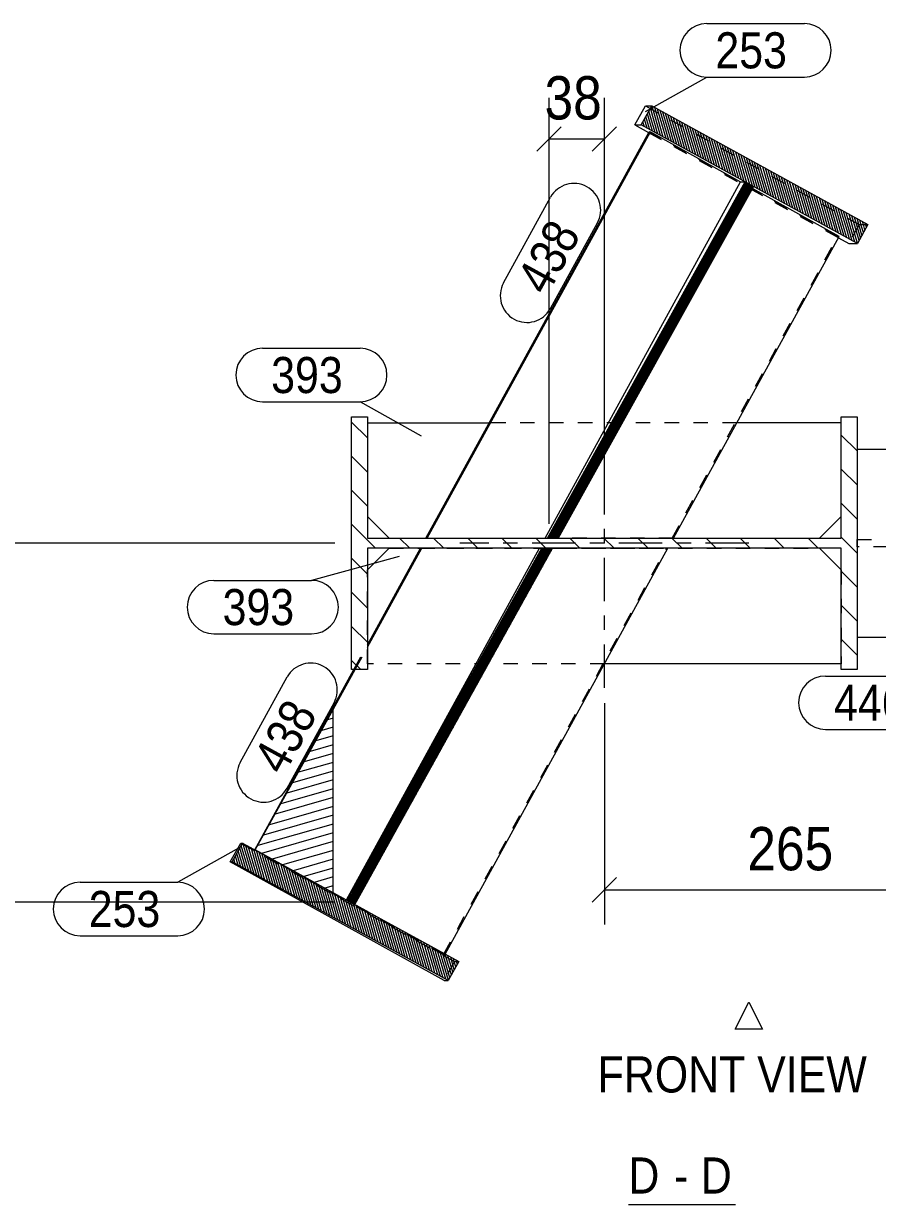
# Model space of a CAD drawing. Header units: millimetres. Extents: x 2 to 825, y 1 to 579.
# Drawn here: x 489.4 to 548.5, y 400.1 to 481.9 of the extents above; entities that cross this region are included whole.
import ezdxf

# ---------------------------------------------------------------- set-up
doc = ezdxf.new("R2010")
doc.units = ezdxf.units.MM
for name, pattern in [('XKITLINE00', [0]), ('XKITLINE01', [4, 1, -1, 1, -1]), ('XKITLINE03', [6, 3, -1, 1, -1])]:
    doc.linetypes.add(name, pattern=pattern)
for name, color, linetype, lineweight in [('Dimensions', 7, 'Continuous', 0), ('OtherObjectType', 7, 'Continuous', 0), ('Part', 2, 'Continuous', 0), ('PartMark', 7, 'Continuous', 0)]:
    doc.layers.add(name, color=color, linetype=linetype, lineweight=lineweight)
doc.styles.add('ARIAL', font='ARIAL.TTF')

# ---------------------------------------------------------------- blocks, each defined once
blk = doc.blocks.new('*A4')
at = {"layer": 'Part', "color": 7, "linetype": 'XKITLINE00', "lineweight": 0}
for p, q in [((513.161, 453.171), (512.061, 454.271)), ((547.061, 454.63), (547.061, 454.63)), ((547.061, 454.63), (547.061, 454.63)), ((547.061, 452.273), (545.961, 453.373)), ((513.161, 450.813), (512.061, 451.913)), ((547.061, 449.916), (545.961, 451.016)), ((513.161, 448.456), (512.061, 449.556)), ((547.061, 447.558), (545.961, 448.658)), ((513.729, 445.53), (512.061, 447.199)), ((516.087, 445.53), (515.387, 446.23)), ((518.444, 445.53), (517.744, 446.23)), ((520.801, 445.53), (520.101, 446.23)), ((523.159, 445.53), (522.459, 446.23)), ((525.516, 445.53), (524.816, 446.23)), ((527.873, 445.53), (527.173, 446.23)), ((530.231, 445.53), (529.531, 446.23)), ((532.588, 445.53), (531.888, 446.23)), ((534.945, 445.53), (534.245, 446.23)), ((537.303, 445.53), (536.603, 446.23)), ((539.66, 445.53), (538.96, 446.23)), ((542.017, 445.53), (541.317, 446.23)), ((544.375, 445.53), (543.675, 446.23)), ((547.061, 445.201), (545.961, 446.301)), ((513.161, 443.741), (512.061, 444.841)), ((547.061, 442.844), (545.961, 443.944)), ((513.161, 441.384), (512.061, 442.484)), ((547.061, 440.486), (545.961, 441.586)), ((513.161, 439.027), (512.061, 440.127)), ((547.061, 438.129), (545.961, 439.229)), ((512.7, 437.13), (512.061, 437.769))]:
    blk.add_line(p, q, dxfattribs=at)
blk = doc.blocks.new('*A5')
at = {"layer": 'Part', "color": 7, "linetype": 'XKITLINE00', "lineweight": 0}
for p, q in [((525.637, 444.915), (524.749, 444.661)), ((525.679, 444.992), (524.792, 444.738)), ((525.722, 445.069), (524.834, 444.815)), ((525.765, 445.146), (524.877, 444.892)), ((525.807, 445.223), (524.92, 444.969)), ((525.85, 445.3), (524.962, 445.046)), ((525.893, 445.377), (525.005, 445.122)), ((525.935, 445.453), (525.048, 445.199)), ((525.978, 445.53), (525.09, 445.276)), ((525.752, 445.53), (525.133, 445.353)), ((525.526, 445.53), (525.176, 445.43)), ((525.3, 445.53), (525.257, 445.518)), ((525.167, 444.069), (524.28, 443.815)), ((525.21, 444.146), (524.322, 443.892)), ((525.253, 444.223), (524.365, 443.969)), ((525.295, 444.3), (524.408, 444.046)), ((525.338, 444.377), (524.45, 444.123)), ((525.381, 444.454), (524.493, 444.2)), ((525.423, 444.531), (524.536, 444.277)), ((525.466, 444.608), (524.578, 444.354)), ((525.509, 444.685), (524.621, 444.431)), ((525.551, 444.761), (524.664, 444.507)), ((525.594, 444.838), (524.706, 444.584)), ((524.698, 443.224), (523.81, 442.97)), ((524.741, 443.301), (523.853, 443.047)), ((524.783, 443.378), (523.896, 443.123)), ((524.826, 443.454), (523.938, 443.2)), ((524.869, 443.531), (523.981, 443.277)), ((524.911, 443.608), (524.024, 443.354)), ((524.954, 443.685), (524.066, 443.431)), ((524.997, 443.762), (524.109, 443.508)), ((525.039, 443.839), (524.152, 443.585)), ((525.082, 443.916), (524.194, 443.662)), ((525.125, 443.993), (524.237, 443.739)), ((524.271, 442.455), (523.384, 442.201)), ((524.314, 442.532), (523.427, 442.278)), ((524.357, 442.609), (523.469, 442.355)), ((524.399, 442.686), (523.512, 442.431)), ((524.442, 442.762), (523.555, 442.508)), ((524.485, 442.839), (523.597, 442.585)), ((524.527, 442.916), (523.64, 442.662)), ((524.57, 442.993), (523.683, 442.739)), ((524.613, 443.07), (523.725, 442.816)), ((524.655, 443.147), (523.768, 442.893)), ((523.802, 441.609), (522.915, 441.355)), ((523.845, 441.686), (522.957, 441.432)), ((523.887, 441.763), (523, 441.509)), ((523.93, 441.84), (523.043, 441.586)), ((523.973, 441.917), (523.085, 441.663)), ((524.015, 441.994), (523.128, 441.74)), ((524.058, 442.07), (523.171, 441.816)), ((524.101, 442.147), (523.213, 441.893)), ((524.143, 442.224), (523.256, 441.97)), ((524.186, 442.301), (523.299, 442.047)), ((524.229, 442.378), (523.341, 442.124)), ((523.333, 440.763), (522.445, 440.509)), ((523.375, 440.84), (522.488, 440.586)), ((523.418, 440.917), (522.531, 440.663)), ((523.461, 440.994), (522.573, 440.74)), ((523.503, 441.071), (522.616, 440.817)), ((523.546, 441.148), (522.659, 440.894)), ((523.589, 441.225), (522.701, 440.971)), ((523.631, 441.302), (522.744, 441.048)), ((523.674, 441.378), (522.787, 441.124)), ((523.717, 441.455), (522.829, 441.201)), ((523.759, 441.532), (522.872, 441.278)), ((522.906, 439.995), (522.019, 439.74)), ((522.949, 440.071), (522.061, 439.817)), ((522.991, 440.148), (522.104, 439.894)), ((523.034, 440.225), (522.147, 439.971)), ((523.077, 440.302), (522.189, 440.048)), ((523.119, 440.379), (522.232, 440.125)), ((523.162, 440.456), (522.275, 440.202)), ((523.205, 440.533), (522.317, 440.279)), ((523.247, 440.61), (522.36, 440.356)), ((523.29, 440.687), (522.403, 440.432)), ((522.437, 439.149), (521.549, 438.895)), ((522.48, 439.226), (521.592, 438.972)), ((522.522, 439.303), (521.635, 439.049)), ((522.565, 439.379), (521.677, 439.125)), ((522.607, 439.456), (521.72, 439.202)), ((522.65, 439.533), (521.763, 439.279)), ((522.693, 439.61), (521.805, 439.356)), ((522.735, 439.687), (521.848, 439.433)), ((522.778, 439.764), (521.891, 439.51)), ((522.821, 439.841), (521.933, 439.587)), ((522.863, 439.918), (521.976, 439.664)), ((522.01, 438.38), (521.123, 438.126)), ((522.053, 438.457), (521.165, 438.203)), ((522.096, 438.534), (521.208, 438.28)), ((522.138, 438.611), (521.251, 438.357)), ((522.181, 438.687), (521.293, 438.433)), ((522.224, 438.764), (521.336, 438.51)), ((522.266, 438.841), (521.379, 438.587)), ((522.309, 438.918), (521.421, 438.664)), ((522.352, 438.995), (521.464, 438.741)), ((522.394, 439.072), (521.507, 438.818)), ((521.541, 437.534), (520.653, 437.28)), ((521.584, 437.611), (520.696, 437.357)), ((521.626, 437.688), (520.739, 437.434)), ((521.669, 437.765), (520.781, 437.511)), ((521.712, 437.842), (520.824, 437.588)), ((521.754, 437.919), (520.867, 437.665)), ((521.797, 437.996), (520.909, 437.741)), ((521.84, 438.072), (520.952, 437.818)), ((521.882, 438.149), (520.995, 437.895)), ((521.925, 438.226), (521.037, 437.972)), ((521.968, 438.303), (521.08, 438.049)), ((521.072, 436.688), (520.184, 436.434)), ((521.114, 436.765), (520.227, 436.511)), ((521.157, 436.842), (520.269, 436.588)), ((521.2, 436.919), (520.312, 436.665)), ((521.242, 436.996), (520.355, 436.742)), ((521.285, 437.073), (520.397, 436.819)), ((521.328, 437.15), (520.44, 436.896)), ((521.37, 437.227), (520.483, 436.973)), ((521.413, 437.304), (520.525, 437.049)), ((521.456, 437.38), (520.568, 437.126)), ((521.498, 437.457), (520.611, 437.203)), ((520.645, 435.92), (519.758, 435.666)), ((520.688, 435.996), (519.8, 435.742)), ((520.73, 436.073), (519.843, 435.819)), ((520.773, 436.15), (519.885, 435.896)), ((520.816, 436.227), (519.928, 435.973)), ((520.858, 436.304), (519.971, 436.05)), ((520.901, 436.381), (520.013, 436.127)), ((520.944, 436.458), (520.056, 436.204)), ((520.986, 436.535), (520.099, 436.281)), ((521.029, 436.612), (520.141, 436.358)), ((520.176, 435.074), (519.288, 434.82)), ((520.218, 435.151), (519.331, 434.897)), ((520.261, 435.228), (519.374, 434.974)), ((520.304, 435.305), (519.416, 435.05)), ((520.346, 435.381), (519.459, 435.127)), ((520.389, 435.458), (519.502, 435.204)), ((520.432, 435.535), (519.544, 435.281)), ((520.474, 435.612), (519.587, 435.358)), ((520.517, 435.689), (519.63, 435.435)), ((520.56, 435.766), (519.672, 435.512)), ((520.602, 435.843), (519.715, 435.589)), ((519.706, 434.228), (518.819, 433.974)), ((519.749, 434.305), (518.862, 434.051)), ((519.792, 434.382), (518.904, 434.128)), ((519.834, 434.459), (518.947, 434.205)), ((519.877, 434.536), (518.99, 434.282)), ((519.92, 434.613), (519.032, 434.358)), ((519.962, 434.689), (519.075, 434.435)), ((520.005, 434.766), (519.118, 434.512)), ((520.048, 434.843), (519.16, 434.589)), ((520.09, 434.92), (519.203, 434.666)), ((520.133, 434.997), (519.246, 434.743)), ((510.798, 433.759), (510.395, 433.644)), ((519.28, 433.459), (518.392, 433.205)), ((519.322, 433.536), (518.435, 433.282)), ((519.365, 433.613), (518.478, 433.359)), ((519.408, 433.69), (518.52, 433.436)), ((519.45, 433.767), (518.563, 433.513)), ((519.493, 433.844), (518.606, 433.59)), ((519.536, 433.921), (518.648, 433.667)), ((519.578, 433.997), (518.691, 433.743)), ((519.621, 434.074), (518.734, 433.82)), ((519.664, 434.151), (518.776, 433.897)), ((510.798, 433.149), (509.993, 432.918)), ((518.81, 432.614), (517.923, 432.359)), ((518.853, 432.69), (517.966, 432.436)), ((518.896, 432.767), (518.008, 432.513)), ((518.938, 432.844), (518.051, 432.59)), ((518.981, 432.921), (518.094, 432.667)), ((519.024, 432.998), (518.136, 432.744)), ((519.066, 433.075), (518.179, 432.821)), ((519.109, 433.152), (518.222, 432.898)), ((519.152, 433.229), (518.264, 432.975)), ((519.194, 433.306), (518.307, 433.051)), ((519.237, 433.382), (518.35, 433.128)), ((510.798, 431.928), (509.188, 431.467)), ((510.798, 432.538), (509.59, 432.193)), ((518.341, 431.768), (517.454, 431.514)), ((518.384, 431.845), (517.496, 431.591)), ((518.427, 431.922), (517.539, 431.668)), ((518.469, 431.998), (517.582, 431.744)), ((518.512, 432.075), (517.624, 431.821)), ((518.555, 432.152), (517.667, 431.898)), ((518.597, 432.229), (517.71, 431.975)), ((518.64, 432.306), (517.752, 432.052)), ((518.682, 432.383), (517.795, 432.129)), ((518.725, 432.46), (517.838, 432.206)), ((518.768, 432.537), (517.88, 432.283)), ((510.798, 431.318), (508.785, 430.742)), ((517.915, 430.999), (517.027, 430.745)), ((517.957, 431.076), (517.07, 430.822)), ((518, 431.153), (517.112, 430.899)), ((518.043, 431.23), (517.155, 430.976)), ((518.085, 431.306), (517.198, 431.052)), ((518.128, 431.383), (517.24, 431.129)), ((518.171, 431.46), (517.283, 431.206)), ((518.213, 431.537), (517.326, 431.283)), ((518.256, 431.614), (517.368, 431.36)), ((518.299, 431.691), (517.411, 431.437)), ((510.798, 430.708), (508.382, 430.017)), ((517.445, 430.153), (516.558, 429.899)), ((517.488, 430.23), (516.6, 429.976)), ((517.531, 430.307), (516.643, 430.053)), ((517.573, 430.384), (516.686, 430.13)), ((517.616, 430.461), (516.728, 430.207)), ((517.659, 430.538), (516.771, 430.284)), ((517.701, 430.615), (516.814, 430.36)), ((517.744, 430.691), (516.856, 430.437)), ((517.787, 430.768), (516.899, 430.514)), ((517.829, 430.845), (516.942, 430.591)), ((517.872, 430.922), (516.984, 430.668)), ((510.798, 429.488), (507.577, 428.566)), ((510.798, 430.098), (507.98, 429.291)), ((517.019, 429.384), (516.131, 429.13)), ((517.061, 429.461), (516.174, 429.207)), ((517.104, 429.538), (516.216, 429.284)), ((517.147, 429.615), (516.259, 429.361)), ((517.189, 429.692), (516.302, 429.438)), ((517.232, 429.769), (516.344, 429.515)), ((517.275, 429.846), (516.387, 429.592)), ((517.317, 429.923), (516.43, 429.668)), ((517.36, 429.999), (516.472, 429.745)), ((517.403, 430.076), (516.515, 429.822)), ((510.798, 428.877), (507.175, 427.84)), ((516.549, 428.539), (515.662, 428.285)), ((516.592, 428.615), (515.705, 428.361)), ((516.635, 428.692), (515.747, 428.438)), ((516.677, 428.769), (515.79, 428.515)), ((516.72, 428.846), (515.833, 428.592)), ((516.763, 428.923), (515.875, 428.669)), ((516.805, 429), (515.918, 428.746)), ((516.848, 429.077), (515.96, 428.823)), ((516.891, 429.154), (516.003, 428.9)), ((516.933, 429.231), (516.046, 428.977)), ((516.976, 429.307), (516.088, 429.053)), ((510.798, 428.267), (506.772, 427.115)), ((516.08, 427.693), (515.193, 427.439)), ((516.123, 427.77), (515.235, 427.516)), ((516.165, 427.847), (515.278, 427.593)), ((516.208, 427.924), (515.321, 427.669)), ((516.251, 428), (515.363, 427.746)), ((516.293, 428.077), (515.406, 427.823)), ((516.336, 428.154), (515.449, 427.9)), ((516.379, 428.231), (515.491, 427.977)), ((516.421, 428.308), (515.534, 428.054)), ((516.464, 428.385), (515.577, 428.131)), ((516.507, 428.462), (515.619, 428.208)), ((510.798, 427.047), (505.967, 425.664)), ((510.798, 427.657), (506.37, 426.389)), ((515.653, 426.924), (514.766, 426.67)), ((515.696, 427.001), (514.809, 426.747)), ((515.739, 427.078), (514.851, 426.824)), ((515.781, 427.155), (514.894, 426.901)), ((515.824, 427.232), (514.937, 426.977)), ((515.867, 427.308), (514.979, 427.054)), ((515.909, 427.385), (515.022, 427.131)), ((515.952, 427.462), (515.065, 427.208)), ((515.995, 427.539), (515.107, 427.285)), ((516.037, 427.616), (515.15, 427.362)), ((510.798, 426.437), (505.565, 424.939)), ((515.184, 426.078), (514.297, 425.824)), ((515.227, 426.155), (514.339, 425.901)), ((515.269, 426.232), (514.382, 425.978)), ((515.312, 426.309), (514.425, 426.055)), ((515.355, 426.386), (514.467, 426.132)), ((515.397, 426.463), (514.51, 426.209)), ((515.44, 426.54), (514.553, 426.286)), ((515.483, 426.616), (514.595, 426.362)), ((515.525, 426.693), (514.638, 426.439)), ((515.568, 426.77), (514.681, 426.516)), ((515.611, 426.847), (514.723, 426.593)), ((510.798, 425.826), (505.827, 424.403)), ((514.715, 425.233), (513.827, 424.978)), ((514.757, 425.309), (513.87, 425.055)), ((514.8, 425.386), (513.913, 425.132)), ((514.843, 425.463), (513.955, 425.209)), ((514.885, 425.54), (513.998, 425.286)), ((514.928, 425.617), (514.041, 425.363)), ((514.971, 425.694), (514.083, 425.44)), ((515.013, 425.771), (514.126, 425.517)), ((515.056, 425.848), (514.169, 425.594)), ((515.099, 425.924), (514.211, 425.67)), ((515.141, 426.001), (514.254, 425.747)), ((510.798, 425.216), (506.558, 424.002)), ((510.798, 424.606), (507.288, 423.601)), ((514.288, 424.464), (513.401, 424.21)), ((514.331, 424.541), (513.443, 424.286)), ((514.374, 424.617), (513.486, 424.363)), ((514.416, 424.694), (513.529, 424.44)), ((514.459, 424.771), (513.571, 424.517)), ((514.502, 424.848), (513.614, 424.594)), ((514.544, 424.925), (513.657, 424.671)), ((514.587, 425.002), (513.699, 424.748)), ((514.63, 425.079), (513.742, 424.825)), ((514.672, 425.156), (513.785, 424.902)), ((510.798, 423.996), (508.019, 423.2)), ((513.819, 423.618), (512.931, 423.364)), ((513.862, 423.695), (512.974, 423.441)), ((513.904, 423.772), (513.017, 423.518)), ((513.947, 423.849), (513.059, 423.595)), ((513.99, 423.925), (513.102, 423.671)), ((514.032, 424.002), (513.145, 423.748)), ((514.075, 424.079), (513.187, 423.825)), ((514.118, 424.156), (513.23, 423.902)), ((514.16, 424.233), (513.273, 423.979)), ((514.203, 424.31), (513.315, 424.056)), ((514.246, 424.387), (513.358, 424.133)), ((510.798, 423.386), (508.75, 422.799)), ((510.798, 422.775), (509.481, 422.398)), ((513.392, 422.849), (512.505, 422.595)), ((513.435, 422.926), (512.547, 422.672)), ((513.478, 423.003), (512.59, 422.749)), ((513.52, 423.08), (512.633, 422.826)), ((513.563, 423.157), (512.675, 422.903)), ((513.606, 423.233), (512.718, 422.979)), ((513.648, 423.31), (512.761, 423.056)), ((513.691, 423.387), (512.803, 423.133)), ((513.734, 423.464), (512.846, 423.21)), ((513.776, 423.541), (512.889, 423.287)), ((510.798, 422.165), (510.211, 421.997)), ((512.353, 421.97), (512.121, 421.903)), ((512.336, 422.029), (512.163, 421.98)), ((512.319, 422.089), (512.206, 422.057)), ((512.302, 422.149), (512.249, 422.134)), ((513.179, 422.465), (512.291, 422.211)), ((513.136, 422.388), (512.302, 422.149)), ((513.094, 422.311), (512.319, 422.089)), ((513.222, 422.542), (512.334, 422.287)), ((513.051, 422.234), (512.336, 422.029)), ((513.008, 422.157), (512.353, 421.97)), ((512.966, 422.08), (512.37, 421.91)), ((513.264, 422.618), (512.377, 422.364)), ((512.923, 422.003), (512.387, 421.85)), ((513.307, 422.695), (512.419, 422.441)), ((513.35, 422.772), (512.462, 422.518)), ((512.507, 421.432), (511.737, 421.211)), ((512.524, 421.372), (511.753, 421.151)), ((512.49, 421.491), (511.78, 421.288)), ((512.473, 421.551), (511.822, 421.365)), ((512.539, 421.311), (511.831, 421.109)), ((512.456, 421.611), (511.865, 421.442)), ((512.439, 421.671), (511.908, 421.519)), ((512.496, 421.234), (511.908, 421.066)), ((512.422, 421.73), (511.95, 421.595)), ((512.454, 421.158), (511.986, 421.024)), ((512.404, 421.79), (511.993, 421.672)), ((512.387, 421.85), (512.035, 421.749)), ((512.37, 421.91), (512.078, 421.826)), ((512.88, 421.926), (512.404, 421.79)), ((512.838, 421.85), (512.422, 421.73)), ((512.795, 421.773), (512.439, 421.671)), ((512.752, 421.696), (512.456, 421.611)), ((512.71, 421.619), (512.473, 421.551)), ((512.667, 421.542), (512.49, 421.491)), ((512.624, 421.465), (512.507, 421.432)), ((512.582, 421.388), (512.524, 421.372)), ((512.411, 421.081), (512.063, 420.981)), ((512.368, 421.004), (512.141, 420.939)), ((512.326, 420.927), (512.245, 420.904))]:
    blk.add_line(p, q, dxfattribs=at)
blk = doc.blocks.new('*A6')
at = {"layer": 'Part', "color": 7, "linetype": 'XKITLINE00', "lineweight": 0}
for p, q in [((539.669, 470.204), (538.782, 469.95)), ((539.712, 470.281), (538.824, 470.027)), ((539.754, 470.358), (538.867, 470.104)), ((539.797, 470.435), (538.91, 470.181)), ((539.84, 470.512), (538.952, 470.258)), ((539.882, 470.589), (538.995, 470.335)), ((539.805, 470.631), (539.038, 470.411)), ((539.728, 470.674), (539.08, 470.488)), ((539.65, 470.716), (539.123, 470.565)), ((539.573, 470.759), (539.166, 470.642)), ((539.495, 470.801), (539.208, 470.719)), ((539.418, 470.844), (539.251, 470.796)), ((539.882, 470.589), (539.882, 470.589)), ((539.243, 469.435), (538.355, 469.181)), ((539.285, 469.512), (538.398, 469.258)), ((539.328, 469.589), (538.44, 469.335)), ((539.371, 469.666), (538.483, 469.412)), ((539.413, 469.743), (538.526, 469.489)), ((539.456, 469.82), (538.568, 469.566)), ((539.498, 469.897), (538.611, 469.643)), ((539.541, 469.974), (538.654, 469.719)), ((539.584, 470.05), (538.696, 469.796)), ((539.626, 470.127), (538.739, 469.873)), ((538.773, 468.59), (537.886, 468.336)), ((538.816, 468.666), (537.928, 468.412)), ((538.859, 468.743), (537.971, 468.489)), ((538.901, 468.82), (538.014, 468.566)), ((538.944, 468.897), (538.056, 468.643)), ((538.987, 468.974), (538.099, 468.72)), ((539.029, 469.051), (538.142, 468.797)), ((539.072, 469.128), (538.184, 468.874)), ((539.115, 469.205), (538.227, 468.951)), ((539.157, 469.282), (538.27, 469.027)), ((539.2, 469.358), (538.312, 469.104)), ((538.347, 467.821), (537.459, 467.567)), ((538.389, 467.898), (537.502, 467.644)), ((538.432, 467.974), (537.544, 467.72)), ((538.475, 468.051), (537.587, 467.797)), ((538.517, 468.128), (537.63, 467.874)), ((538.56, 468.205), (537.672, 467.951)), ((538.603, 468.282), (537.715, 468.028)), ((538.645, 468.359), (537.758, 468.105)), ((538.688, 468.436), (537.8, 468.182)), ((538.731, 468.513), (537.843, 468.259)), ((537.877, 466.975), (536.99, 466.721)), ((537.92, 467.052), (537.032, 466.798)), ((537.963, 467.129), (537.075, 466.875)), ((538.005, 467.206), (537.118, 466.952)), ((538.048, 467.283), (537.16, 467.028)), ((538.091, 467.359), (537.203, 467.105)), ((538.133, 467.436), (537.246, 467.182)), ((538.176, 467.513), (537.288, 467.259)), ((538.219, 467.59), (537.331, 467.336)), ((538.261, 467.667), (537.374, 467.413)), ((538.304, 467.744), (537.416, 467.49)), ((537.408, 466.129), (536.521, 465.875)), ((537.451, 466.206), (536.563, 465.952)), ((537.493, 466.283), (536.606, 466.029)), ((537.536, 466.36), (536.649, 466.106)), ((537.579, 466.437), (536.691, 466.183)), ((537.621, 466.514), (536.734, 466.26)), ((537.664, 466.591), (536.776, 466.336)), ((537.707, 466.667), (536.819, 466.413)), ((537.749, 466.744), (536.862, 466.49)), ((537.792, 466.821), (536.904, 466.567)), ((537.835, 466.898), (536.947, 466.644)), ((536.981, 465.36), (536.094, 465.106)), ((537.024, 465.437), (536.137, 465.183)), ((537.067, 465.514), (536.179, 465.26)), ((537.109, 465.591), (536.222, 465.337)), ((537.152, 465.668), (536.265, 465.414)), ((537.195, 465.745), (536.307, 465.491)), ((537.237, 465.822), (536.35, 465.568)), ((537.28, 465.899), (536.393, 465.645)), ((537.323, 465.975), (536.435, 465.721)), ((537.365, 466.052), (536.478, 465.798)), ((536.512, 464.515), (535.625, 464.261)), ((536.555, 464.592), (535.667, 464.337)), ((536.597, 464.668), (535.71, 464.414)), ((536.64, 464.745), (535.753, 464.491)), ((536.683, 464.822), (535.795, 464.568)), ((536.725, 464.899), (535.838, 464.645)), ((536.768, 464.976), (535.881, 464.722)), ((536.811, 465.053), (535.923, 464.799)), ((536.853, 465.13), (535.966, 464.876)), ((536.896, 465.207), (536.009, 464.953)), ((536.939, 465.283), (536.051, 465.029)), ((536.043, 463.669), (535.155, 463.415)), ((536.085, 463.746), (535.198, 463.492)), ((536.128, 463.823), (535.241, 463.569)), ((536.171, 463.9), (535.283, 463.645)), ((536.213, 463.976), (535.326, 463.722)), ((536.256, 464.053), (535.369, 463.799)), ((536.299, 464.13), (535.411, 463.876)), ((536.341, 464.207), (535.454, 463.953)), ((536.384, 464.284), (535.497, 464.03)), ((536.427, 464.361), (535.539, 464.107)), ((536.469, 464.438), (535.582, 464.184)), ((535.616, 462.9), (534.729, 462.646)), ((535.659, 462.977), (534.771, 462.723)), ((535.701, 463.054), (534.814, 462.8)), ((535.744, 463.131), (534.857, 462.877)), ((535.787, 463.208), (534.899, 462.954)), ((535.829, 463.284), (534.942, 463.03)), ((535.872, 463.361), (534.985, 463.107)), ((535.915, 463.438), (535.027, 463.184)), ((535.957, 463.515), (535.07, 463.261)), ((536, 463.592), (535.113, 463.338)), ((535.147, 462.054), (534.259, 461.8)), ((535.19, 462.131), (534.302, 461.877)), ((535.232, 462.208), (534.345, 461.954)), ((535.275, 462.285), (534.387, 462.031)), ((535.318, 462.362), (534.43, 462.108)), ((535.36, 462.439), (534.473, 462.185)), ((535.403, 462.516), (534.515, 462.262)), ((535.446, 462.592), (534.558, 462.338)), ((535.488, 462.669), (534.601, 462.415)), ((535.531, 462.746), (534.643, 462.492)), ((535.573, 462.823), (534.686, 462.569)), ((534.678, 461.209), (533.79, 460.954)), ((534.72, 461.285), (533.833, 461.031)), ((534.763, 461.362), (533.875, 461.108)), ((534.806, 461.439), (533.918, 461.185)), ((534.848, 461.516), (533.961, 461.262)), ((534.891, 461.593), (534.003, 461.339)), ((534.934, 461.67), (534.046, 461.416)), ((534.976, 461.747), (534.089, 461.493)), ((535.019, 461.824), (534.131, 461.57)), ((535.062, 461.901), (534.174, 461.646)), ((535.104, 461.977), (534.217, 461.723)), ((534.251, 460.44), (533.363, 460.186)), ((534.294, 460.517), (533.406, 460.263)), ((534.336, 460.593), (533.449, 460.339)), ((534.379, 460.67), (533.491, 460.416)), ((534.422, 460.747), (533.534, 460.493)), ((534.464, 460.824), (533.577, 460.57)), ((534.507, 460.901), (533.619, 460.647)), ((534.55, 460.978), (533.662, 460.724)), ((534.592, 461.055), (533.705, 460.801)), ((534.635, 461.132), (533.747, 460.878)), ((533.782, 459.594), (532.894, 459.34)), ((533.824, 459.671), (532.937, 459.417)), ((533.867, 459.748), (532.979, 459.494)), ((533.91, 459.825), (533.022, 459.571)), ((533.952, 459.901), (533.065, 459.647)), ((533.995, 459.978), (533.107, 459.724)), ((534.038, 460.055), (533.15, 459.801)), ((534.08, 460.132), (533.193, 459.878)), ((534.123, 460.209), (533.235, 459.955)), ((534.166, 460.286), (533.278, 460.032)), ((534.208, 460.363), (533.321, 460.109)), ((533.355, 458.825), (532.468, 458.571)), ((533.398, 458.902), (532.51, 458.648)), ((533.44, 458.979), (532.553, 458.725)), ((533.483, 459.056), (532.596, 458.802)), ((533.526, 459.133), (532.638, 458.879)), ((533.568, 459.21), (532.681, 458.955)), ((533.611, 459.286), (532.724, 459.032)), ((533.654, 459.363), (532.766, 459.109)), ((533.696, 459.44), (532.809, 459.186)), ((533.739, 459.517), (532.851, 459.263)), ((532.886, 457.979), (531.998, 457.725)), ((532.928, 458.056), (532.041, 457.802)), ((532.971, 458.133), (532.084, 457.879)), ((533.014, 458.21), (532.126, 457.956)), ((533.056, 458.287), (532.169, 458.033)), ((533.099, 458.364), (532.212, 458.11)), ((533.142, 458.441), (532.254, 458.187)), ((533.184, 458.518), (532.297, 458.263)), ((533.227, 458.594), (532.34, 458.34)), ((533.27, 458.671), (532.382, 458.417)), ((533.312, 458.748), (532.425, 458.494)), ((532.416, 457.134), (531.529, 456.88)), ((532.459, 457.21), (531.572, 456.956)), ((532.502, 457.287), (531.614, 457.033)), ((532.544, 457.364), (531.657, 457.11)), ((532.587, 457.441), (531.7, 457.187)), ((532.63, 457.518), (531.742, 457.264)), ((532.672, 457.595), (531.785, 457.341)), ((532.715, 457.672), (531.828, 457.418)), ((532.758, 457.749), (531.87, 457.495)), ((532.8, 457.826), (531.913, 457.572)), ((532.843, 457.902), (531.956, 457.648)), ((531.99, 456.365), (531.102, 456.111)), ((532.032, 456.442), (531.145, 456.188)), ((532.075, 456.519), (531.188, 456.264)), ((532.118, 456.595), (531.23, 456.341)), ((532.16, 456.672), (531.273, 456.418)), ((532.203, 456.749), (531.316, 456.495)), ((532.246, 456.826), (531.358, 456.572)), ((532.288, 456.903), (531.401, 456.649)), ((532.331, 456.98), (531.444, 456.726)), ((532.374, 457.057), (531.486, 456.803)), ((531.521, 455.519), (530.633, 455.265)), ((531.563, 455.596), (530.676, 455.342)), ((531.606, 455.673), (530.718, 455.419)), ((531.648, 455.75), (530.761, 455.496)), ((531.691, 455.827), (530.804, 455.572)), ((531.734, 455.903), (530.846, 455.649)), ((531.776, 455.98), (530.889, 455.726)), ((531.819, 456.057), (530.932, 455.803)), ((531.862, 456.134), (530.974, 455.88)), ((531.904, 456.211), (531.017, 455.957)), ((531.947, 456.288), (531.06, 456.034)), ((531.051, 454.673), (530.164, 454.419)), ((531.094, 454.75), (530.206, 454.496)), ((531.137, 454.827), (530.249, 454.573)), ((531.179, 454.904), (530.292, 454.65)), ((531.222, 454.981), (530.334, 454.727)), ((531.265, 455.058), (530.377, 454.804)), ((531.307, 455.135), (530.42, 454.881)), ((531.35, 455.211), (530.462, 454.957)), ((531.393, 455.288), (530.505, 455.034)), ((531.435, 455.365), (530.548, 455.111)), ((531.478, 455.442), (530.59, 455.188)), ((530.625, 453.904), (529.737, 453.65)), ((530.667, 453.981), (529.78, 453.727)), ((530.71, 454.058), (529.822, 453.804)), ((530.753, 454.135), (529.865, 453.881)), ((530.795, 454.212), (529.908, 453.958)), ((530.838, 454.289), (529.95, 454.035)), ((530.881, 454.366), (529.993, 454.112)), ((530.923, 454.443), (530.036, 454.189)), ((530.966, 454.52), (530.078, 454.265)), ((531.009, 454.596), (530.121, 454.342)), ((530.155, 453.059), (529.268, 452.805)), ((530.198, 453.136), (529.31, 452.882)), ((530.241, 453.212), (529.353, 452.958)), ((530.283, 453.289), (529.396, 453.035)), ((530.326, 453.366), (529.438, 453.112)), ((530.369, 453.443), (529.481, 453.189)), ((530.411, 453.52), (529.524, 453.266)), ((530.454, 453.597), (529.566, 453.343)), ((530.497, 453.674), (529.609, 453.42)), ((530.539, 453.751), (529.652, 453.497)), ((530.582, 453.828), (529.694, 453.573)), ((529.686, 452.213), (528.799, 451.959)), ((529.729, 452.29), (528.841, 452.036)), ((529.771, 452.367), (528.884, 452.113)), ((529.814, 452.444), (528.926, 452.19)), ((529.857, 452.52), (528.969, 452.266)), ((529.899, 452.597), (529.012, 452.343)), ((529.942, 452.674), (529.054, 452.42)), ((529.985, 452.751), (529.097, 452.497)), ((530.027, 452.828), (529.14, 452.574)), ((530.07, 452.905), (529.182, 452.651)), ((530.113, 452.982), (529.225, 452.728)), ((529.259, 451.444), (528.372, 451.19)), ((529.302, 451.521), (528.415, 451.267)), ((529.345, 451.598), (528.457, 451.344)), ((529.387, 451.675), (528.5, 451.421)), ((529.43, 451.752), (528.543, 451.498)), ((529.473, 451.829), (528.585, 451.574)), ((529.515, 451.905), (528.628, 451.651)), ((529.558, 451.982), (528.671, 451.728)), ((529.601, 452.059), (528.713, 451.805)), ((529.643, 452.136), (528.756, 451.882)), ((528.79, 450.598), (527.903, 450.344)), ((528.833, 450.675), (527.945, 450.421)), ((528.875, 450.752), (527.988, 450.498)), ((528.918, 450.829), (528.031, 450.575)), ((528.961, 450.906), (528.073, 450.652)), ((529.003, 450.983), (528.116, 450.729)), ((529.046, 451.06), (528.159, 450.806)), ((529.089, 451.137), (528.201, 450.882)), ((529.131, 451.213), (528.244, 450.959)), ((529.174, 451.29), (528.287, 451.036)), ((529.217, 451.367), (528.329, 451.113)), ((528.363, 449.829), (527.476, 449.575)), ((528.406, 449.906), (527.519, 449.652)), ((528.449, 449.983), (527.561, 449.729)), ((528.491, 450.06), (527.604, 449.806)), ((528.534, 450.137), (527.647, 449.883)), ((528.577, 450.214), (527.689, 449.96)), ((528.619, 450.291), (527.732, 450.037)), ((528.662, 450.368), (527.775, 450.114)), ((528.705, 450.445), (527.817, 450.191)), ((528.747, 450.521), (527.86, 450.267)), ((527.894, 448.984), (527.007, 448.73)), ((527.937, 449.061), (527.049, 448.807)), ((527.979, 449.138), (527.092, 448.883)), ((528.022, 449.214), (527.135, 448.96)), ((528.065, 449.291), (527.177, 449.037)), ((528.107, 449.368), (527.22, 449.114)), ((528.15, 449.445), (527.263, 449.191)), ((528.193, 449.522), (527.305, 449.268)), ((528.235, 449.599), (527.348, 449.345)), ((528.278, 449.676), (527.391, 449.422)), ((528.321, 449.753), (527.433, 449.499)), ((527.425, 448.138), (526.537, 447.884)), ((527.468, 448.215), (526.58, 447.961)), ((527.51, 448.292), (526.623, 448.038)), ((527.553, 448.369), (526.665, 448.115)), ((527.596, 448.446), (526.708, 448.191)), ((527.638, 448.522), (526.751, 448.268)), ((527.681, 448.599), (526.793, 448.345)), ((527.723, 448.676), (526.836, 448.422)), ((527.766, 448.753), (526.879, 448.499)), ((527.809, 448.83), (526.921, 448.576)), ((527.851, 448.907), (526.964, 448.653)), ((527.084, 447.523), (526.196, 447.269)), ((527.041, 447.446), (526.206, 447.207)), ((526.998, 447.369), (526.224, 447.147)), ((527.126, 447.6), (526.239, 447.346)), ((527.169, 447.677), (526.281, 447.423)), ((527.212, 447.754), (526.324, 447.5)), ((527.254, 447.83), (526.367, 447.576)), ((527.297, 447.907), (526.409, 447.653)), ((527.34, 447.984), (526.452, 447.73)), ((527.382, 448.061), (526.495, 447.807)), ((526.412, 446.49), (525.641, 446.269)), ((526.395, 446.55), (525.684, 446.346)), ((526.378, 446.609), (525.727, 446.423)), ((526.36, 446.669), (525.769, 446.5)), ((526.343, 446.729), (525.812, 446.577)), ((526.326, 446.789), (525.855, 446.654)), ((526.309, 446.848), (525.897, 446.731)), ((526.292, 446.908), (525.94, 446.808)), ((526.275, 446.968), (525.983, 446.884)), ((526.258, 447.028), (526.025, 446.961)), ((526.241, 447.088), (526.068, 447.038)), ((526.224, 447.147), (526.111, 447.115)), ((526.206, 447.207), (526.153, 447.192)), ((526.956, 447.292), (526.241, 447.088)), ((526.913, 447.215), (526.258, 447.028)), ((526.87, 447.138), (526.275, 446.968)), ((526.828, 447.062), (526.292, 446.908)), ((526.785, 446.985), (526.309, 446.848)), ((526.742, 446.908), (526.326, 446.789)), ((526.7, 446.831), (526.343, 446.729)), ((526.657, 446.754), (526.36, 446.669)), ((526.614, 446.677), (526.378, 446.609)), ((526.572, 446.6), (526.395, 446.55)), ((526.529, 446.523), (526.412, 446.49)), ((526.429, 446.43), (525.731, 446.23)), ((526.444, 446.37), (525.957, 446.23)), ((526.401, 446.293), (526.183, 446.23)), ((526.486, 446.447), (526.429, 446.43))]:
    blk.add_line(p, q, dxfattribs=at)
blk = doc.blocks.new('*A7')
at = {"layer": 'Part', "color": 7, "linetype": 'XKITLINE00', "lineweight": 0}
for p, q in [((504.574, 423.378), (504.222, 424.588)), ((504.761, 423.275), (504.325, 424.773)), ((504.948, 423.173), (504.428, 424.959)), ((505.135, 423.07), (504.541, 425.109)), ((505.322, 422.968), (504.727, 425.007)), ((505.508, 422.865), (504.914, 424.904)), ((505.695, 422.763), (505.101, 424.802)), ((505.882, 422.66), (505.288, 424.699)), ((506.069, 422.557), (505.475, 424.597)), ((506.256, 422.455), (505.661, 424.494)), ((504.014, 423.685), (503.913, 424.032)), ((504.201, 423.583), (504.016, 424.217)), ((504.388, 423.48), (504.119, 424.402)), ((506.442, 422.352), (505.848, 424.392)), ((506.629, 422.25), (506.035, 424.289)), ((506.816, 422.147), (506.222, 424.187)), ((507.003, 422.045), (506.409, 424.084)), ((507.19, 421.942), (506.595, 423.982)), ((507.376, 421.84), (506.782, 423.879)), ((507.563, 421.737), (506.969, 423.777)), ((507.75, 421.635), (507.156, 423.674)), ((507.937, 421.532), (507.343, 423.572)), ((508.124, 421.43), (507.529, 423.469)), ((508.31, 421.327), (507.716, 423.367)), ((508.497, 421.225), (507.903, 423.264)), ((508.684, 421.122), (508.09, 423.162)), ((508.871, 421.02), (508.277, 423.059)), ((509.058, 420.917), (508.463, 422.957)), ((509.244, 420.815), (508.65, 422.854)), ((509.431, 420.712), (508.837, 422.752)), ((509.618, 420.61), (509.024, 422.649)), ((509.805, 420.507), (509.211, 422.546)), ((509.992, 420.405), (509.397, 422.444)), ((510.178, 420.302), (509.584, 422.341)), ((510.365, 420.2), (509.771, 422.239)), ((510.552, 420.097), (509.958, 422.136)), ((510.739, 419.995), (510.145, 422.034)), ((510.926, 419.892), (510.331, 421.931)), ((511.112, 419.79), (510.518, 421.829)), ((511.299, 419.687), (510.705, 421.726)), ((511.486, 419.585), (510.892, 421.624)), ((511.673, 419.482), (511.079, 421.521)), ((511.86, 419.38), (511.265, 421.419)), ((512.046, 419.277), (511.452, 421.316)), ((512.233, 419.175), (511.639, 421.214)), ((512.42, 419.072), (511.826, 421.111)), ((512.607, 418.97), (512.013, 421.009)), ((512.794, 418.867), (512.199, 420.906)), ((512.98, 418.764), (512.386, 420.804)), ((513.167, 418.662), (512.573, 420.701)), ((513.354, 418.559), (512.76, 420.599)), ((513.541, 418.457), (512.947, 420.496)), ((513.728, 418.354), (513.133, 420.394)), ((513.914, 418.252), (513.32, 420.291)), ((514.101, 418.149), (513.507, 420.189)), ((514.288, 418.047), (513.694, 420.086)), ((514.475, 417.944), (513.881, 419.984)), ((514.662, 417.842), (514.067, 419.881)), ((514.848, 417.739), (514.254, 419.779)), ((515.035, 417.637), (514.441, 419.676)), ((515.222, 417.534), (514.628, 419.574)), ((515.409, 417.432), (514.815, 419.471)), ((515.596, 417.329), (515.001, 419.369)), ((515.782, 417.227), (515.188, 419.266)), ((515.969, 417.124), (515.375, 419.164)), ((516.156, 417.022), (515.562, 419.061)), ((516.343, 416.919), (515.749, 418.959)), ((516.53, 416.817), (515.935, 418.856)), ((516.716, 416.714), (516.122, 418.753)), ((516.903, 416.612), (516.309, 418.651)), ((517.09, 416.509), (516.496, 418.548)), ((517.277, 416.407), (516.683, 418.446)), ((517.459, 416.318), (516.869, 418.343)), ((517.604, 416.36), (517.056, 418.241)), ((517.749, 416.403), (517.243, 418.138)), ((517.893, 416.445), (517.43, 418.036)), ((518.038, 416.487), (517.617, 417.933)), ((518.183, 416.529), (517.803, 417.831)), ((518.327, 416.571), (517.99, 417.728)), ((518.472, 416.613), (518.177, 417.626)), ((518.617, 416.655), (518.364, 417.523)), ((518.761, 416.698), (518.551, 417.421)), ((518.906, 416.74), (518.737, 417.318)), ((519.051, 416.782), (518.924, 417.216)), ((519.195, 416.824), (519.111, 417.113)), ((517.464, 416.304), (517.459, 416.318)), ((517.65, 416.202), (517.604, 416.36)), ((517.837, 416.099), (517.749, 416.403)), ((518.024, 415.997), (517.893, 416.445)), ((518.211, 415.894), (518.038, 416.487)), ((518.398, 415.792), (518.183, 416.529)), ((518.584, 415.689), (518.327, 416.571)), ((518.764, 415.61), (518.472, 416.613)), ((518.867, 415.796), (518.617, 416.655)), ((518.97, 415.981), (518.761, 416.698)), ((519.073, 416.166), (518.906, 416.74)), ((519.176, 416.352), (519.051, 416.782)), ((519.279, 416.537), (519.195, 416.824)), ((519.34, 416.866), (519.298, 417.011)), ((519.382, 416.723), (519.34, 416.866))]:
    blk.add_line(p, q, dxfattribs=at)
blk = doc.blocks.new('*A8')
at = {"layer": 'Part', "color": 7, "linetype": 'XKITLINE00', "lineweight": 0}
for p, q in [((533.272, 474.216), (532.751, 476.003)), ((533.458, 474.114), (532.864, 476.153)), ((533.645, 474.011), (533.051, 476.051)), ((533.832, 473.909), (533.238, 475.948)), ((532.524, 474.627), (532.34, 475.261)), ((532.711, 474.524), (532.443, 475.446)), ((532.898, 474.422), (532.545, 475.632)), ((533.085, 474.319), (532.648, 475.817)), ((534.019, 473.806), (533.425, 475.846)), ((534.206, 473.704), (533.612, 475.743)), ((534.393, 473.601), (533.798, 475.641)), ((534.579, 473.499), (533.985, 475.538)), ((534.766, 473.396), (534.172, 475.436)), ((534.953, 473.294), (534.359, 475.333)), ((535.14, 473.191), (534.546, 475.231)), ((535.327, 473.089), (534.732, 475.128)), ((532.338, 474.729), (532.237, 475.075)), ((535.513, 472.986), (534.919, 475.026)), ((535.7, 472.884), (535.106, 474.923)), ((535.887, 472.781), (535.293, 474.821)), ((536.074, 472.679), (535.48, 474.718)), ((536.261, 472.576), (535.666, 474.616)), ((536.447, 472.474), (535.853, 474.513)), ((536.634, 472.371), (536.04, 474.411)), ((536.821, 472.269), (536.227, 474.308)), ((537.008, 472.166), (536.414, 474.205)), ((537.195, 472.064), (536.6, 474.103)), ((537.381, 471.961), (536.787, 474)), ((537.568, 471.859), (536.974, 473.898)), ((537.755, 471.756), (537.161, 473.795)), ((537.942, 471.654), (537.348, 473.693)), ((538.129, 471.551), (537.534, 473.59)), ((538.315, 471.449), (537.721, 473.488)), ((538.502, 471.346), (537.908, 473.385)), ((538.689, 471.244), (538.095, 473.283)), ((538.876, 471.141), (538.282, 473.18)), ((539.063, 471.039), (538.468, 473.078)), ((539.249, 470.936), (538.655, 472.975)), ((539.436, 470.834), (538.842, 472.873)), ((539.623, 470.731), (539.029, 472.77)), ((539.81, 470.629), (539.216, 472.668)), ((539.997, 470.526), (539.402, 472.565)), ((540.183, 470.423), (539.589, 472.463)), ((540.37, 470.321), (539.776, 472.36)), ((540.557, 470.218), (539.963, 472.258)), ((540.744, 470.116), (540.15, 472.155)), ((540.931, 470.013), (540.336, 472.053)), ((541.117, 469.911), (540.523, 471.95)), ((541.304, 469.808), (540.71, 471.848)), ((541.491, 469.706), (540.897, 471.745)), ((541.678, 469.603), (541.084, 471.643)), ((541.865, 469.501), (541.27, 471.54)), ((542.051, 469.398), (541.457, 471.438)), ((542.238, 469.296), (541.644, 471.335)), ((542.425, 469.193), (541.831, 471.233)), ((542.612, 469.091), (542.018, 471.13)), ((542.799, 468.988), (542.204, 471.028)), ((542.985, 468.886), (542.391, 470.925)), ((543.172, 468.783), (542.578, 470.823)), ((543.359, 468.681), (542.765, 470.72)), ((543.546, 468.578), (542.952, 470.618)), ((543.733, 468.476), (543.138, 470.515)), ((543.919, 468.373), (543.325, 470.412)), ((544.106, 468.271), (543.512, 470.31)), ((544.293, 468.168), (543.699, 470.207)), ((544.48, 468.066), (543.886, 470.105)), ((544.667, 467.963), (544.072, 470.002)), ((544.853, 467.861), (544.259, 469.9)), ((545.04, 467.758), (544.446, 469.797)), ((545.227, 467.656), (544.633, 469.695)), ((545.414, 467.553), (544.82, 469.592)), ((545.601, 467.451), (545.006, 469.49)), ((545.783, 467.362), (545.193, 469.387)), ((545.928, 467.404), (545.38, 469.285)), ((546.073, 467.446), (545.567, 469.182)), ((546.217, 467.489), (545.754, 469.08)), ((546.362, 467.531), (545.94, 468.977)), ((546.507, 467.573), (546.127, 468.875)), ((546.651, 467.615), (546.314, 468.772)), ((546.796, 467.657), (546.501, 468.67)), ((546.941, 467.699), (546.688, 468.567)), ((547.085, 467.741), (546.874, 468.465)), ((547.23, 467.784), (547.061, 468.362)), ((547.397, 467.21), (547.23, 467.784)), ((547.374, 467.826), (547.248, 468.26)), ((547.5, 467.396), (547.374, 467.826)), ((547.519, 467.868), (547.435, 468.157)), ((547.603, 467.581), (547.519, 467.868)), ((547.664, 467.91), (547.622, 468.055)), ((547.706, 467.767), (547.664, 467.91)), ((547.808, 467.952), (547.808, 467.952)), ((547.808, 467.952), (547.808, 467.952)), ((545.787, 467.348), (545.783, 467.362)), ((545.974, 467.246), (545.928, 467.404)), ((546.161, 467.143), (546.073, 467.446)), ((546.348, 467.041), (546.217, 467.489)), ((546.535, 466.938), (546.362, 467.531)), ((546.721, 466.836), (546.507, 467.573)), ((546.908, 466.733), (546.651, 467.615)), ((547.088, 466.654), (546.796, 467.657)), ((547.191, 466.839), (546.941, 467.699)), ((547.294, 467.025), (547.085, 467.741))]:
    blk.add_line(p, q, dxfattribs=at)
blk = doc.blocks.new('*A100')
at = {"layer": 'Part', "color": 7, "linetype": 'XKITLINE03', "lineweight": 0}
for p, q in [((529.561, 435.88), (529.561, 455.88)), ((539.561, 445.88), (519.561, 445.88))]:
    blk.add_line(p, q, dxfattribs=at)
at = {"layer": 'Part', "color": 2, "linetype": 'XKITLINE00', "lineweight": 0}
for p, q in [((512.061, 437.13), (512.061, 454.63)), ((512.061, 454.63), (513.161, 454.63)), ((513.161, 454.63), (513.161, 446.23)), ((545.961, 446.23), (545.961, 454.63)), ((545.961, 454.63), (547.061, 454.63)), ((547.061, 454.63), (547.061, 437.13)), ((513.161, 446.23), (545.961, 446.23)), ((545.961, 445.53), (513.161, 445.53)), ((513.161, 445.53), (513.161, 437.13)), ((545.961, 437.13), (545.961, 445.53)), ((513.161, 437.13), (512.061, 437.13)), ((547.061, 437.13), (545.961, 437.13))]:
    blk.add_line(p, q, dxfattribs=at)
blk = doc.blocks.new('*A101')
at = {"layer": 'Part', "color": 2, "linetype": 'XKITLINE00', "lineweight": 0}
for p, q in [((513.161, 444.03), (514.661, 445.53)), ((544.461, 445.53), (545.961, 444.03)), ((545.961, 437.53), (529.57, 437.53))]:
    blk.add_line(p, q, dxfattribs=at)
at = {"layer": 'Part', "color": 7, "linetype": 'XKITLINE01', "lineweight": 0}
for p, q in [((514.661, 445.53), (544.461, 445.53)), ((513.161, 437.53), (513.161, 444.03)), ((545.961, 444.03), (545.961, 437.53)), ((529.57, 437.53), (513.161, 437.53))]:
    blk.add_line(p, q, dxfattribs=at)
blk = doc.blocks.new('*A102')
at = {"layer": 'Part', "color": 2, "linetype": 'XKITLINE00', "lineweight": 0}
for p, q in [((513.161, 454.23), (521.603, 454.23)), ((545.961, 454.23), (538.735, 454.23)), ((513.161, 447.73), (514.661, 446.23)), ((544.461, 446.23), (545.961, 447.73))]:
    blk.add_line(p, q, dxfattribs=at)
at = {"layer": 'Part', "color": 7, "linetype": 'XKITLINE01', "lineweight": 0}
for p, q in [((513.161, 454.23), (513.161, 447.73)), ((538.735, 454.23), (521.603, 454.23)), ((545.961, 447.73), (545.961, 454.23)), ((514.661, 446.23), (544.461, 446.23))]:
    blk.add_line(p, q, dxfattribs=at)
blk = doc.blocks.new('*A103')
at = {"layer": 'Part', "color": 7, "linetype": 'XKITLINE01', "lineweight": 0}
for p, q in [((547.061, 445.63), (547.061, 446.13)), ((547.061, 446.13), (547.061, 446.13)), ((547.061, 446.13), (557.197, 446.13)), ((557.197, 446.13), (557.197, 445.63)), ((557.197, 445.63), (547.061, 445.63))]:
    blk.add_line(p, q, dxfattribs=at)
blk = doc.blocks.new('*A104')
at = {"layer": 'Part', "color": 2, "linetype": 'XKITLINE00', "lineweight": 0}
for p, q in [((555.618, 452.38), (547.061, 452.38)), ((572.142, 443.259), (555.618, 452.38)), ((565.86, 431.878), (572.142, 443.259)), ((547.061, 439.38), (552.268, 439.38)), ((552.268, 439.38), (565.86, 431.878))]:
    blk.add_line(p, q, dxfattribs=at)
at = {"layer": 'Part', "color": 7, "linetype": 'XKITLINE01', "lineweight": 0}
blk.add_line((547.061, 452.38), (547.061, 439.38), dxfattribs=at)
blk = doc.blocks.new('*A105')
at = {"layer": 'Part', "color": 2, "linetype": 'XKITLINE00', "lineweight": 0}
for p, q in [((511.707, 421.176), (525.073, 445.53)), ((511.715, 421.172), (525.231, 445.53)), ((512.287, 420.858), (525.978, 445.53)), ((513.161, 438.676), (516.923, 445.53)), ((513.161, 438.848), (516.828, 445.53)), ((518.538, 417.428), (533.961, 445.53)), ((525.978, 445.53), (525.231, 445.53)), ((505.371, 424.653), (512.219, 437.13)), ((510.798, 434.369), (512.313, 437.13)), ((505.398, 424.639), (510.798, 434.369)), ((510.798, 421.676), (510.798, 434.369)), ((510.798, 421.676), (505.398, 424.639)), ((512.287, 420.858), (511.715, 421.172))]:
    blk.add_line(p, q, dxfattribs=at)
at = {"layer": 'Part', "color": 7, "linetype": 'XKITLINE01', "lineweight": 0}
for p, q in [((512.275, 420.865), (525.811, 445.53)), ((516.828, 445.53), (525.231, 445.53)), ((518.424, 417.391), (533.866, 445.53)), ((525.978, 445.53), (533.961, 445.53)), ((512.219, 437.13), (513.161, 438.848)), ((512.313, 437.13), (513.161, 438.676)), ((505.363, 424.639), (505.371, 424.653)), ((505.363, 424.639), (518.424, 417.391)), ((505.363, 424.639), (505.398, 424.639)), ((511.705, 421.172), (510.798, 421.676)), ((511.705, 421.172), (511.707, 421.176)), ((511.705, 421.172), (511.715, 421.172)), ((512.271, 420.858), (512.275, 420.865)), ((518.518, 417.391), (512.271, 420.858)), ((512.271, 420.858), (512.287, 420.858)), ((518.424, 417.391), (518.518, 417.391)), ((518.518, 417.391), (518.538, 417.428))]:
    blk.add_line(p, q, dxfattribs=at)
blk = doc.blocks.new('*A106')
at = {"layer": 'Part', "color": 2, "linetype": 'XKITLINE00', "lineweight": 0}
for p, q in [((517.213, 446.23), (532.655, 474.369)), ((517.307, 446.23), (532.749, 474.369)), ((532.655, 474.369), (532.749, 474.369)), ((532.749, 474.369), (538.996, 470.903)), ((525.457, 446.23), (538.996, 470.903)), ((525.62, 446.23), (539.31, 470.903)), ((539.882, 470.589), (526.366, 446.23)), ((538.996, 470.903), (539.31, 470.903)), ((539.31, 470.903), (539.882, 470.589)), ((545.81, 467.122), (539.807, 470.453)), ((534.345, 446.23), (545.81, 467.122)), ((526.366, 446.23), (525.62, 446.23))]:
    blk.add_line(p, q, dxfattribs=at)
at = {"layer": 'Part', "color": 7, "linetype": 'XKITLINE01', "lineweight": 0}
for p, q in [((545.715, 467.122), (532.655, 474.369)), ((539.562, 470.589), (526.195, 446.23)), ((539.562, 470.589), (539.882, 470.589)), ((539.807, 470.453), (539.562, 470.589)), ((534.25, 446.23), (545.715, 467.122)), ((545.81, 467.122), (545.715, 467.122)), ((517.213, 446.23), (525.62, 446.23)), ((534.345, 446.23), (526.366, 446.23))]:
    blk.add_line(p, q, dxfattribs=at)
blk = doc.blocks.new('*A107')
at = {"layer": 'Part', "color": 2, "linetype": 'XKITLINE00', "lineweight": 0}
for p, q in [((503.667, 423.808), (504.388, 425.122)), ((503.789, 423.808), (504.518, 425.122)), ((504.388, 425.122), (504.518, 425.122)), ((504.518, 425.122), (519.485, 416.908)), ((503.667, 423.808), (503.789, 423.808)), ((518.469, 415.595), (503.667, 423.808)), ((518.756, 415.595), (503.789, 423.808)), ((519.485, 416.908), (518.756, 415.595)), ((518.469, 415.595), (518.756, 415.595))]:
    blk.add_line(p, q, dxfattribs=at)
at = {"layer": 'Part', "color": 7, "linetype": 'XKITLINE01', "lineweight": 0}
for p, q in [((504.388, 425.122), (519.19, 416.908)), ((519.19, 416.908), (518.469, 415.595)), ((519.19, 416.908), (519.485, 416.908))]:
    blk.add_line(p, q, dxfattribs=at)
blk = doc.blocks.new('*A108')
at = {"layer": 'Part', "color": 2, "linetype": 'XKITLINE00', "lineweight": 0}
for p, q in [((531.679, 474.852), (532.4, 476.166)), ((532.113, 474.852), (532.842, 476.166)), ((532.4, 476.166), (532.842, 476.166)), ((532.842, 476.166), (547.808, 467.952)), ((531.679, 474.852), (532.113, 474.852)), ((531.679, 474.852), (532.63, 474.325)), ((547.08, 466.639), (532.113, 474.852)), ((547.808, 467.952), (547.08, 466.639)), ((545.763, 467.037), (546.481, 466.639)), ((546.481, 466.639), (547.08, 466.639))]:
    blk.add_line(p, q, dxfattribs=at)
at = {"layer": 'Part', "color": 7, "linetype": 'XKITLINE01', "lineweight": 0}
for p, q in [((532.4, 476.166), (547.202, 467.952)), ((532.63, 474.325), (545.763, 467.037)), ((547.202, 467.952), (546.481, 466.639)), ((547.202, 467.952), (547.808, 467.952))]:
    blk.add_line(p, q, dxfattribs=at)
blk = doc.blocks.new('*A282')
at = {"layer": 'Dimensions', "color": 7, "linetype": 'XKITLINE00', "lineweight": 0}
for p, q in [((480.713, 446.729), (482.41, 445.032)), ((510.894, 445.88), (478.711, 445.88)), ((481.561, 421.015), (481.561, 445.88)), ((480.713, 421.864), (482.41, 420.166)), ((510.894, 421.015), (478.711, 421.015))]:
    blk.add_line(p, q, dxfattribs=at)
at = {"layer": 'Dimensions', "color": 3}
for p in [(481.561, 445.88), (481.561, 421.015)]:
    blk.add_point(p, dxfattribs=at)
at = {"layer": 'Dimensions', "color": 3, "style": 'ARIAL', "width": 0.85}
blk.add_text('249', height=3, rotation=90.00021, dxfattribs=at).set_placement((480.211, 430.11))
blk = doc.blocks.new('*A288')
at = {"layer": 'Dimensions', "color": 7, "linetype": 'XKITLINE00', "lineweight": 0}
for p, q in [((556.037, 439.155), (556.037, 419.48)), ((529.561, 434.806), (529.561, 419.48)), ((530.41, 422.729), (528.713, 421.032)), ((556.886, 422.729), (555.188, 421.032)), ((529.561, 421.88), (556.037, 421.88))]:
    blk.add_line(p, q, dxfattribs=at)
at = {"layer": 'Dimensions', "color": 3}
for p in [(529.561, 421.88), (556.037, 421.88)]:
    blk.add_point(p, dxfattribs=at)
at = {"layer": 'Dimensions', "color": 3, "style": 'ARIAL', "width": 0.85}
blk.add_text('265', height=3, dxfattribs=at).set_placement((539.461, 423.23))
blk = doc.blocks.new('*A292')
at = {"layer": 'Dimensions', "color": 7, "linetype": 'XKITLINE00', "lineweight": 0}
for p, q in [((525.731, 447.23), (525.731, 476.73)), ((529.561, 448.159), (529.561, 476.73)), ((526.58, 474.729), (524.883, 473.032)), ((530.41, 474.729), (528.713, 473.032)), ((525.731, 473.88), (529.561, 473.88))]:
    blk.add_line(p, q, dxfattribs=at)
at = {"layer": 'Dimensions', "color": 3}
for p in [(525.731, 473.88), (529.561, 473.88)]:
    blk.add_point(p, dxfattribs=at)
at = {"layer": 'Dimensions', "color": 3, "style": 'ARIAL', "width": 0.85}
blk.add_text('38', height=3, dxfattribs=at).set_placement((525.421, 475.23))
blk = doc.blocks.new('*A294')
at = {"layer": 'PartMark', "color": 7, "linetype": 'XKITLINE00', "lineweight": 0}
for p, q in [((536.648, 481.869), (543.411, 481.869)), ((532.406, 475.776), (536.648, 478.169)), ((536.648, 478.169), (543.411, 478.169))]:
    blk.add_line(p, q, dxfattribs=at)
for centre, start, end in [((536.648, 480.019), 90, 270), ((543.411, 480.019), 270, 90)]:
    blk.add_arc(centre, 1.85, start, end, dxfattribs=at)
at = {"layer": 'PartMark', "color": 3, "style": 'ARIAL', "width": 0.85}
blk.add_text('253', height=2.5, dxfattribs=at).set_placement((537.248, 478.769))
blk = doc.blocks.new('*A295')
at = {"layer": 'PartMark', "color": 7, "linetype": 'XKITLINE00', "lineweight": 0}
for p, q in [((504.272, 424.794), (500.029, 422.401)), ((493.266, 422.401), (500.029, 422.401)), ((493.266, 418.701), (500.029, 418.701))]:
    blk.add_line(p, q, dxfattribs=at)
for centre, start, end in [((493.266, 420.551), 90, 270), ((500.029, 420.551), 270, 90)]:
    blk.add_arc(centre, 1.85, start, end, dxfattribs=at)
at = {"layer": 'PartMark', "color": 3, "style": 'ARIAL', "width": 0.85}
blk.add_text('253', height=2.5, dxfattribs=at).set_placement((493.866, 419.301))
blk = doc.blocks.new('*A296')
at = {"layer": 'PartMark', "color": 7, "linetype": 'XKITLINE00', "lineweight": 0}
for p, q in [((522.582, 463.913), (525.835, 469.842)), ((525.826, 462.133), (529.079, 468.062))]:
    blk.add_line(p, q, dxfattribs=at)
for centre, start, end in [((527.457, 468.952), 331.24269, 151.24269), ((524.204, 463.023), 151.24269, 331.24269)]:
    blk.add_arc(centre, 1.85, start, end, dxfattribs=at)
at = {"layer": 'PartMark', "color": 3, "style": 'ARIAL', "width": 0.85}
blk.add_text('438', height=2.5, rotation=61.24346, dxfattribs=at).set_placement((525.588, 462.947))
blk = doc.blocks.new('*A297')
at = {"layer": 'PartMark', "color": 7, "linetype": 'XKITLINE00', "lineweight": 0}
for p, q in [((504.35, 430.691), (507.604, 436.619)), ((507.594, 428.911), (510.847, 434.839))]:
    blk.add_line(p, q, dxfattribs=at)
for centre, start, end in [((509.225, 435.729), 331.24269, 151.24269), ((505.972, 429.801), 151.24269, 331.24269)]:
    blk.add_arc(centre, 1.85, start, end, dxfattribs=at)
at = {"layer": 'PartMark', "color": 3, "style": 'ARIAL', "width": 0.85}
blk.add_text('438', height=2.5, rotation=61.24346, dxfattribs=at).set_placement((507.356, 429.725))
blk = doc.blocks.new('*A298')
at = {"layer": 'PartMark', "color": 7, "linetype": 'XKITLINE00', "lineweight": 0}
for p, q in [((555.87, 439.081), (551.627, 436.688)), ((544.864, 436.688), (551.627, 436.688)), ((544.864, 432.988), (551.627, 432.988))]:
    blk.add_line(p, q, dxfattribs=at)
for centre, start, end in [((544.864, 434.838), 90, 270), ((551.627, 434.838), 270, 90)]:
    blk.add_arc(centre, 1.85, start, end, dxfattribs=at)
at = {"layer": 'PartMark', "color": 3, "style": 'ARIAL', "width": 0.85}
blk.add_text('446', height=2.5, dxfattribs=at).set_placement((545.464, 433.588))
blk = doc.blocks.new('*A300')
at = {"layer": 'PartMark', "color": 7, "linetype": 'XKITLINE00', "lineweight": 0}
for p, q in [((505.898, 459.382), (512.661, 459.382)), ((505.898, 455.682), (512.661, 455.682)), ((516.903, 453.289), (512.661, 455.682))]:
    blk.add_line(p, q, dxfattribs=at)
for centre, start, end in [((505.898, 457.532), 90, 270), ((512.661, 457.532), 270, 90)]:
    blk.add_arc(centre, 1.85, start, end, dxfattribs=at)
at = {"layer": 'PartMark', "color": 3, "style": 'ARIAL', "width": 0.85}
blk.add_text('393', height=2.5, dxfattribs=at).set_placement((506.498, 456.282))
blk = doc.blocks.new('*A301')
at = {"layer": 'PartMark', "color": 7, "linetype": 'XKITLINE00', "lineweight": 0}
for p, q in [((515.36, 444.962), (509.298, 443.312)), ((502.535, 443.312), (509.298, 443.312)), ((502.535, 439.612), (509.298, 439.612))]:
    blk.add_line(p, q, dxfattribs=at)
for centre, start, end in [((502.535, 441.462), 90, 270), ((509.298, 441.462), 270, 90)]:
    blk.add_arc(centre, 1.85, start, end, dxfattribs=at)
at = {"layer": 'PartMark', "color": 3, "style": 'ARIAL', "width": 0.85}
blk.add_text('393', height=2.5, dxfattribs=at).set_placement((503.135, 440.212))
blk = doc.blocks.new('*A302')
at = {"layer": 'OtherObjectType', "color": 7, "linetype": 'XKITLINE00', "lineweight": 0}
for p, q in [((473.236, 447.745), (473.236, 449.62)), ((473.236, 449.62), (475.111, 448.682)), ((475.111, 448.682), (473.236, 447.745)), ((475.111, 448.682), (475.111, 448.682)), ((538.624, 412.22), (539.561, 414.095)), ((539.561, 414.095), (540.499, 412.22)), ((539.561, 414.095), (539.561, 414.095)), ((540.499, 412.22), (538.624, 412.22)), ((531.224, 400.095), (538.648, 400.095))]:
    blk.add_line(p, q, dxfattribs=at)
at = {"layer": 'OtherObjectType', "color": 7, "style": 'ARIAL', "width": 0.85}
blk.add_text('TOP VIEW', height=2.5, rotation=90, dxfattribs=at).set_placement((471.361, 440.531))
for s, p in [('FRONT VIEW', (529.097, 407.845)), ('D', (531.224, 400.845)), ('D', (536.241, 400.845)), ('-', (534.381, 400.845))]:
    blk.add_text(s, height=2.5, dxfattribs=at).set_placement(p)

msp = doc.modelspace()

# ---------------------------------------------------------------- block references
at = {"lineweight": 0}
for name in ['*A294', '*A292', '*A108', '*A8', '*A106', '*A296', '*A6', '*A300', '*A100', '*A4', '*A102', '*A104', '*A282', '*A103', '*A301', '*A105', '*A5', '*A101', '*A288', '*A298', '*A297', '*A295', '*A107', '*A7']:
    msp.add_blockref(name, (0, 0), dxfattribs=at)
at = {"layer": 'OtherObjectType', "lineweight": 0}
msp.add_blockref('*A302', (0, 0), dxfattribs=at)

doc.saveas('drawing.dxf')
